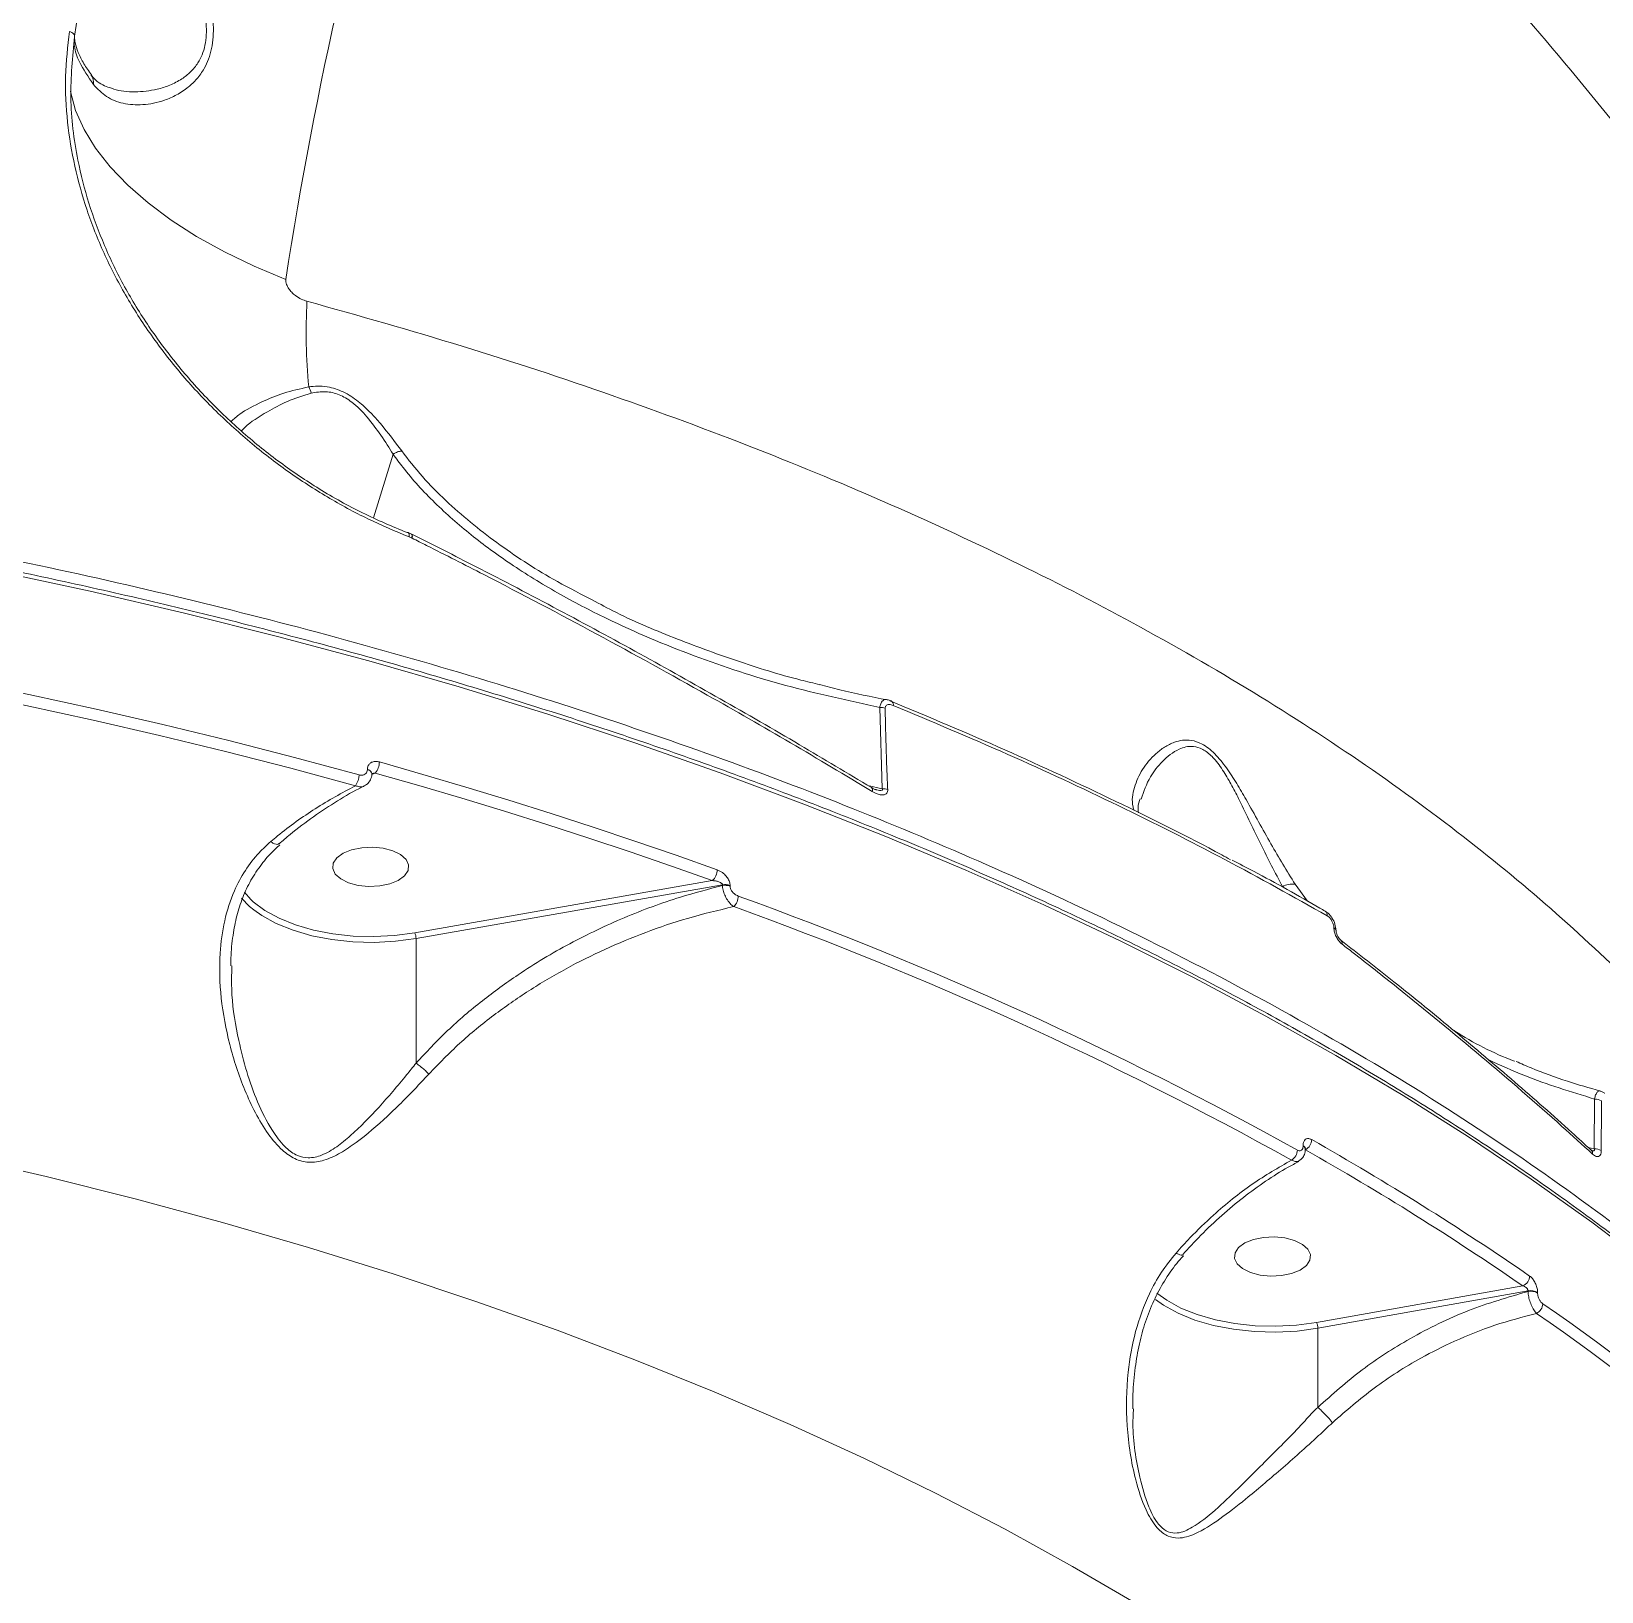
# Model space of a CAD drawing. Header units: millimetres. Extents: x -6104 to 7803, y -6013 to 4803.
# Drawn here: x 633.4 to 818.7, y 1447.8 to 1631.9 of the extents above; entities that cross this region are included whole.
import ezdxf

# ---------------------------------------------------------------- set-up
doc = ezdxf.new("R2010")
doc.units = ezdxf.units.MM
doc.layers.add('DIKOM_ОБЪЕКТ', color=7, linetype='Continuous')

msp = doc.modelspace()

# ---------------------------------------------------------------- linework, layer by layer
at = {"layer": 'DIKOM_ОБЪЕКТ', "color": 7, "linetype": 'Continuous', "lineweight": 15}
for p, q in [((638.854, 1633.853), (638.473, 1631.348)), ((638.462, 1631.302), (638.473, 1631.348)), ((640.407, 1626.79), (640.43, 1626.758)), ((673.734, 1574.523), (676.058, 1582.029)), ((677.951, 1572.268), (678.26, 1572.129)), ((678.26, 1572.129), (678.301, 1572.107)), ((733.498, 1552.134), (733.792, 1542.529)), ((673.025, 1544.814), (673.025, 1544.786)), ((673.543, 1544.211), (673.962, 1544.395)), ((673.549, 1544.361), (673.549, 1544.333)), ((733.792, 1542.529), (732.067, 1542.929)), ((713.731, 1531.697), (678.61, 1525.537)), ((678.772, 1524.864), (714.926, 1531.206)), ((714.926, 1531.206), (714.926, 1531.117)), ((715.826, 1531.051), (715.826, 1531.139)), ((783.985, 1529.258), (782.496, 1531.27)), ((659.268, 1529.486), (658.523, 1530.323)), ((678.772, 1510.155), (678.772, 1524.864)), ((657.021, 1521.249), (657.018, 1521.654)), ((817.835, 1505.923), (817.803, 1500.044)), ((783.448, 1500.42), (783.448, 1500.373)), ((783.71, 1500.073), (783.71, 1500.025)), ((817.803, 1500.044), (817.078, 1500.212)), ((809.379, 1483.874), (785.027, 1479.546)), ((785.189, 1478.874), (809.991, 1483.282)), ((809.991, 1483.282), (809.991, 1483.214)), ((811.121, 1483.033), (811.121, 1483.101)), ((785.189, 1469.541), (785.189, 1478.874))]:
    msp.add_line(p, q, dxfattribs=at)
at = {"layer": 'DIKOM_ОБЪЕКТ', "color": 7, "linetype": 'Continuous', "lineweight": 15, "flags": 128}
for points in [[(638.473, 1631.348), (638.476, 1631.384), (638.462, 1631.469), (638.42, 1631.555), (638.351, 1631.638), (638.258, 1631.718), (638.143, 1631.792), (638.009, 1631.857), (637.86, 1631.912)], [(663.41, 1602.651), (659.675, 1604.209), (656.156, 1605.903), (652.88, 1607.72), (649.872, 1609.645), (647.155, 1611.664), (644.752, 1613.76), (642.68, 1615.918), (640.955, 1618.12), (639.592, 1620.349), (638.601, 1622.589), (637.989, 1624.822), (637.981, 1624.861)], [(677.706, 1572.765), (677.771, 1572.778), (677.827, 1572.769)], [(677.827, 1572.769), (677.829, 1572.768), (677.877, 1572.735), (677.916, 1572.679), (677.943, 1572.603), (677.958, 1572.507), (677.961, 1572.395), (677.951, 1572.268)], [(678.235, 1572.584), (678.239, 1572.581), (678.277, 1572.54), (678.298, 1572.471), (678.302, 1572.378), (678.289, 1572.262), (678.26, 1572.129)], [(678.266, 1572.568), (678.271, 1572.565), (678.309, 1572.521), (678.332, 1572.451), (678.338, 1572.357), (678.328, 1572.241), (678.301, 1572.107)], [(629.081, 1568.257), (640.335, 1565.846), (651.449, 1563.267), (662.412, 1560.524), (673.217, 1557.618), (683.853, 1554.552), (694.312, 1551.328), (704.585, 1547.949), (714.663, 1544.418), (724.538, 1540.738), (734.202, 1536.912), (743.646, 1532.943), (752.862, 1528.835), (761.843, 1524.59), (770.581, 1520.213), (779.069, 1515.708), (787.299, 1511.077), (795.265, 1506.325), (802.96, 1501.457), (810.377, 1496.475), (817.511, 1491.385), (824.355, 1486.19)], [(672.052, 1544.175), (664.414, 1546.235), (656.695, 1548.214), (648.898, 1550.111), (641.028, 1551.925), (633.087, 1553.655), (625.079, 1555.301), (617.006, 1556.862), (608.874, 1558.337)], [(608.575, 1557.031), (616.69, 1555.559), (624.744, 1554.001), (632.735, 1552.359), (640.658, 1550.632), (648.511, 1548.822), (656.29, 1546.93), (663.992, 1544.955), (671.614, 1542.9)], [(714.304, 1532.976), (709.476, 1534.691), (704.601, 1536.372), (699.682, 1538.017), (694.718, 1539.627), (689.711, 1541.201), (684.662, 1542.738), (679.572, 1544.24), (674.441, 1545.704)], [(673.962, 1544.395), (679.081, 1542.934), (684.159, 1541.436), (689.196, 1539.902), (694.191, 1538.332), (699.143, 1536.726), (704.051, 1535.085), (708.914, 1533.408), (713.731, 1531.697)], [(671.169, 1535.339), (670.162, 1534.931), (669.419, 1534.394), (669.001, 1533.77), (668.94, 1533.111), (669.242, 1532.47), (669.882, 1531.899), (670.809, 1531.444), (671.947, 1531.141), (673.205, 1531.017), (674.48, 1531.079), (675.669, 1531.324), (676.676, 1531.732), (677.419, 1532.27), (677.838, 1532.893), (677.899, 1533.552), (677.597, 1534.193), (676.956, 1534.764), (676.029, 1535.219), (674.891, 1535.522), (673.633, 1535.647), (672.358, 1535.584), (671.169, 1535.339)], [(658.192, 1529.63), (659.13, 1528.654), (659.618, 1528.246)], [(678.61, 1525.537), (676.241, 1525.22), (673.807, 1525.093), (671.364, 1525.159), (668.969, 1525.416), (666.678, 1525.858), (664.545, 1526.475), (662.619, 1527.252), (660.945, 1528.171), (659.564, 1529.211), (659.268, 1529.486)], [(659.618, 1528.246), (660.555, 1527.581), (662.28, 1526.634), (664.267, 1525.832), (666.467, 1525.196), (668.83, 1524.74), (671.3, 1524.475), (673.819, 1524.407), (676.33, 1524.538), (678.772, 1524.864)], [(624.511, 1499.231), (635.141, 1496.774), (645.62, 1494.151), (655.939, 1491.364), (666.089, 1488.417), (676.059, 1485.311), (685.84, 1482.051), (695.425, 1478.638), (704.802, 1475.077), (713.964, 1471.369), (722.903, 1467.52), (731.609, 1463.532), (740.075, 1459.409), (748.293, 1455.155), (756.255, 1450.774), (763.955, 1446.269)], [(777.587, 1489.348), (776.58, 1488.941), (775.837, 1488.403), (775.418, 1487.78), (775.357, 1487.121), (775.659, 1486.48), (776.3, 1485.908), (777.227, 1485.453), (778.365, 1485.151), (779.623, 1485.026), (780.898, 1485.089), (782.087, 1485.334), (783.094, 1485.742), (783.837, 1486.279), (784.256, 1486.903), (784.317, 1487.562), (784.015, 1488.203), (783.374, 1488.774), (782.447, 1489.229), (781.309, 1489.531), (780.051, 1489.656), (778.776, 1489.594), (777.587, 1489.348)], [(785.027, 1479.546), (782.659, 1479.23), (780.225, 1479.103), (777.782, 1479.169), (775.387, 1479.426), (773.096, 1479.868), (770.962, 1480.484), (769.036, 1481.261), (767.363, 1482.181), (766.205, 1483.027)], [(766.036, 1482.255), (766.973, 1481.591), (768.698, 1480.643), (770.684, 1479.842), (772.885, 1479.206), (775.247, 1478.75), (777.717, 1478.485), (780.237, 1478.417), (782.747, 1478.548), (785.189, 1478.874)]]:
    msp.add_lwpolyline(points, dxfattribs=at)
at = {"layer": 'DIKOM_ОБЪЕКТ', "color": 7, "linetype": 'Continuous', "lineweight": 15}
for centre, radius, start, end in [((1117.635, 1533.234), 459.499, 154.27763, 171.31104), ((639.101, 1625.844), 1.613, 352.85213, 34.54361), ((736.134, 1596.415), 70.327, 177.01496, 185.26282), ((663.681, 1588.588), 2.786, 13.08718, 29.6043), ((734.555, 1552.45), 0.545, 350.76689, 57.16738), ((733.555, 1550.342), 1.793, 71.17018, 91.81663), ((672.44, 1545.693), 2.001, 319.53501, 0.30707), ((669.968, 1544.179), 2.084, 322.1554, 359.91291), ((672.972, 1544.225), 0.591, 12.64328, 84.93143), ((672.97, 1544.191), 0.597, 13.9111, 84.70861), ((732.196, 1542.366), 0.436, 340.07161, 45.11551), ((733.892, 1540.763), 1.769, 72.30336, 93.23033), ((712.579, 1532.982), 1.726, 311.88744, 359.81059), ((715.246, 1529.426), 1.809, 71.30585, 100.18304), ((715.246, 1529.336), 1.81, 71.31772, 100.17117), ((782.147, 1529.087), 2.211, 80.91875, 120.86939), ((715.039, 1529.897), 1.753, 313.90991, 359.38643), ((562.253, 1102.257), 454.689, 60.98868, 70.13052), ((562.056, 1101.958), 453.685, 60.9886, 70.13045), ((785.717, 1527.622), 0.583, 352.80348, 55.83396), ((677.364, 1524.881), 1.408, 359.34534, 27.776), ((786.966, 1525.776), 0.371, 10.60979, 72.65432), ((787.581, 1524.311), 0.487, 345.77049, 47.92583), ((817.886, 1504.383), 1.542, 59.3609, 91.88751), ((783.048, 1501.173), 1.413, 298.39976, 358.38017), ((615.328, 1202.235), 343.432, 55.43296, 60.49638), ((781.333, 1499.939), 1.437, 301.61747, 358.18458), ((783.287, 1500.027), 0.424, 5.41747, 67.7439), ((783.285, 1499.978), 0.427, 6.35827, 67.62317), ((614.974, 1201.718), 342.645, 55.43316, 60.49613), ((817.096, 1499.517), 0.523, 350.22107, 47.18608), ((817.879, 1498.524), 1.522, 60.00064, 92.87311), ((808.856, 1485.093), 1.326, 293.23658, 357.68468), ((810.318, 1481.703), 1.613, 60.13603, 101.7084), ((810.318, 1481.634), 1.613, 60.13603, 101.7084), ((810.402, 1481.825), 1.33, 295.9628, 357.49792), ((672.524, 1278.83), 244.733, 40.98458, 55.54488), ((672.969, 1279.527), 245.267, 40.98438, 55.54514), ((783.781, 1478.89), 1.408, 359.34917, 27.76985)]:
    msp.add_arc(centre, radius, start, end, dxfattribs=at)
for points, knots in [([(698.966, 1833.586), (702.695, 1830.964), (712.743, 1823.9), (728.799, 1812.133), (746.97, 1798.262), (764.807, 1784.028), (782.24, 1769.474), (799.196, 1754.642), (815.302, 1739.858), (830.521, 1725.172), (844.84, 1710.631), (858.492, 1695.997), (871.398, 1681.319), (883.495, 1666.647), (894.517, 1652.305), (904.451, 1638.333), (913.308, 1624.765), (921.234, 1611.38), (928.158, 1598.232), (934.033, 1585.375), (938.727, 1573.092), (942.257, 1561.409), (944.648, 1550.348), (945.978, 1539.705), (946.046, 1529.625), (945.584, 1522.738), (944.759, 1519.453), (944.679, 1519.132)], [0, 0, 0, 0, 0.0245685, 0.0661874, 0.1078383, 0.1494572, 0.1922848, 0.2351476, 0.2779753, 0.3195941, 0.361245, 0.4028639, 0.4456917, 0.4885542, 0.531382, 0.5730004, 0.6146507, 0.6562691, 0.6990963, 0.7419584, 0.7847856, 0.8264043, 0.868055, 0.9096737, 0.9525012, 0.9953636, 1, 1, 1, 1]), ([(715.514, 1822.583), (717.654, 1821.034), (722.891, 1817.24), (731.096, 1811.134), (740.124, 1804.289), (748.999, 1797.406), (757.731, 1790.488), (766.322, 1783.529), (774.774, 1776.529), (783.09, 1769.485), (791.272, 1762.396), (799.322, 1755.26), (807.243, 1748.073), (815.028, 1740.843), (822.65, 1733.593), (830.079, 1726.352), (837.292, 1719.14), (844.288, 1711.962), (851.069, 1704.813), (857.639, 1697.692), (864, 1690.596), (870.154, 1683.523), (876.103, 1676.471), (881.848, 1669.438), (887.39, 1662.421), (892.728, 1655.423), (897.849, 1648.461), (902.73, 1641.563), (907.354, 1634.753), (911.715, 1628.041), (915.816, 1621.423), (919.66, 1614.895), (923.248, 1608.455), (926.581, 1602.101), (929.661, 1595.832), (932.487, 1589.645), (935.061, 1583.54), (937.381, 1577.515), (939.443, 1571.581), (941.24, 1565.76), (942.761, 1560.077), (944.005, 1554.54), (944.972, 1549.15), (945.662, 1543.905), (946.079, 1538.801), (946.218, 1533.84), (946.09, 1529.014), (945.659, 1524.344), (945.24, 1521.143), (944.888, 1519.544), (944.857, 1519.405)], [0, 0, 0, 0, 0.0148392, 0.0363253, 0.0577125, 0.0790247, 0.1002866, 0.1215226, 0.1427569, 0.1640091, 0.1852998, 0.2066537, 0.2280948, 0.2496473, 0.2712481, 0.2927746, 0.3141948, 0.3355335, 0.356815, 0.3780635, 0.3993037, 0.4205573, 0.4418427, 0.4631845, 0.4846068, 0.5061338, 0.5277482, 0.5493324, 0.5707974, 0.5921743, 0.6134878, 0.6347618, 0.6560208, 0.6772885, 0.6985816, 0.719924, 0.7413394, 0.7628517, 0.7844715, 0.806088, 0.8276029, 0.8490185, 0.8703574, 0.8916418, 0.9128937, 0.9341344, 0.9553849, 0.9766596, 0.9979801, 1, 1, 1, 1]), ([(706.899, 1732.47), (711.711, 1728.513), (721.334, 1720.598), (735.299, 1708.514), (748.881, 1696.3), (762.472, 1683.54), (775.936, 1670.299), (789.158, 1656.622), (801.779, 1642.852), (813.726, 1629.038), (824.939, 1615.233), (835.059, 1601.888), (844.104, 1589.039), (852.117, 1576.709), (859.326, 1564.558), (865.669, 1552.642), (871.101, 1541.009), (875.598, 1529.678), (879.093, 1518.712), (881.551, 1508.112), (882.896, 1498.06), (883.122, 1488.775), (882.244, 1480.325), (880.709, 1473.382), (879.034, 1469.477), (878.354, 1467.89)], [0, 0, 0, 0, 0.0400046, 0.0800095, 0.1204123, 0.1608152, 0.2054795, 0.2501784, 0.2948426, 0.3408231, 0.3868418, 0.4328217, 0.4760809, 0.5193728, 0.5626316, 0.6071387, 0.6516822, 0.6961891, 0.7423061, 0.7884231, 0.8352025, 0.8819819, 0.925918, 0.9698885, 1, 1, 1, 1]), ([(640.702, 1625.643), (641.191, 1625.129), (642.182, 1624.085), (644.191, 1623.335), (646.516, 1623.156), (648.697, 1623.587), (650.525, 1624.378), (651.818, 1625.22), (652.927, 1626.275), (653.949, 1627.691), (654.759, 1629.809), (654.92, 1632.371), (654.67, 1634.713), (654.172, 1637.211), (653.32, 1640.174), (651.997, 1643.996), (650.392, 1648.185), (648.911, 1651.925), (647.753, 1654.841), (647.2, 1656.219), (646.922, 1656.912)], [0, 0, 0, 0, 0.07178868, 0.14562938, 0.22117008, 0.29851777, 0.34063669, 0.38329313, 0.41610134, 0.44961253, 0.49864512, 0.54779191, 0.58045178, 0.61397113, 0.67043727, 0.72831822, 0.81195443, 0.89807378, 0.94868665, 1, 1, 1, 1]), ([(644.818, 1655.411), (645.14, 1654.759), (645.787, 1653.445), (647.108, 1650.727), (648.804, 1647.211), (650.618, 1643.33), (652.148, 1639.733), (653.132, 1637.012), (653.745, 1634.677), (654.085, 1632.543), (653.997, 1630.185), (653.205, 1628.31), (652.181, 1627.093), (651.053, 1626.208), (649.718, 1625.525), (647.834, 1624.926), (645.567, 1624.717), (643.66, 1624.85), (642.768, 1625.241), (642.608, 1625.311)], [0, 0, 0, 0, 0.0593415, 0.119453, 0.217633, 0.3183844, 0.3835452, 0.4499731, 0.4863802, 0.5236836, 0.5769865, 0.6302097, 0.6666618, 0.7041753, 0.7524742, 0.8014806, 0.8899041, 0.9802647, 1, 1, 1, 1]), ([(637.86, 1631.912), (637.666, 1630.153), (637.279, 1626.636), (637.548, 1621.285), (638.411, 1615.996), (639.855, 1610.823), (641.858, 1605.727), (644.415, 1600.774), (647.464, 1596.012), (650.961, 1591.496), (654.868, 1587.283), (659.112, 1583.411), (663.605, 1579.936), (668.284, 1576.912), (673.072, 1574.3), (676.327, 1572.945), (677.951, 1572.268)], [0, 0, 0, 0, 0.0751079, 0.1502151, 0.2212824, 0.2925778, 0.3636453, 0.4347703, 0.5061235, 0.5772487, 0.6483402, 0.7196583, 0.7907514, 0.8604288, 0.9303187, 1, 1, 1, 1]), ([(677.706, 1572.765), (675.955, 1573.499), (672.452, 1574.968), (667.437, 1577.787), (662.715, 1580.97), (658.34, 1584.48), (654.25, 1588.349), (650.518, 1592.552), (647.186, 1597.029), (644.3, 1601.735), (641.924, 1606.623), (640.071, 1611.634), (638.588, 1617.48), (637.779, 1624.138), (638.234, 1628.914), (638.462, 1631.302)], [0, 0, 0, 0, 0.0766093, 0.1532169, 0.2242325, 0.2954744, 0.3664893, 0.4374867, 0.5087115, 0.5797097, 0.6506977, 0.7219121, 0.7929006, 0.8964496, 1, 1, 1, 1]), ([(638.425, 1630.664), (638.431, 1630.501), (638.459, 1629.76), (639.052, 1628.102), (640.095, 1626.548), (640.702, 1625.643)], [0, 0, 0, 0, 0.1051273, 0.4785372, 1, 1, 1, 1]), ([(638.459, 1631.259), (638.479, 1631.031), (638.528, 1630.471), (638.886, 1629.413), (639.492, 1628.154), (640.149, 1627.231), (640.463, 1626.791)], [0, 0, 0, 0, 0.184148, 0.4536026, 0.739227, 1, 1, 1, 1]), ([(640.418, 1626.803), (640.596, 1626.587), (641.011, 1626.082), (641.712, 1625.584), (642.335, 1625.372), (642.615, 1625.277)], [0, 0, 0, 0, 0.2912722, 0.68059, 1, 1, 1, 1]), ([(665.902, 1600.077), (665.677, 1600.15), (665.209, 1600.303), (664.596, 1600.674), (664.102, 1601.103), (663.735, 1601.548), (663.504, 1601.979), (663.394, 1602.363), (663.405, 1602.558), (663.41, 1602.651)], [0, 0, 0, 0, 0.1944047, 0.4037033, 0.5539003, 0.6910132, 0.8350589, 0.921907, 1, 1, 1, 1]), ([(853.024, 1476.34), (851.507, 1479.53), (848.215, 1486.456), (841.581, 1496.843), (833.635, 1507.293), (824.664, 1517.239), (814.834, 1526.68), (803.875, 1535.888), (791.784, 1544.826), (778.579, 1553.459), (764.637, 1561.555), (750.048, 1569.11), (734.909, 1576.133), (718.894, 1582.787), (702.01, 1589.028), (684.343, 1594.874), (672.047, 1598.343), (665.902, 1600.077)], [0, 0, 0, 0, 0.0602331, 0.1307415, 0.20125, 0.267473, 0.333748, 0.3999716, 0.4681248, 0.5363335, 0.6044877, 0.669513, 0.7345855, 0.7996114, 0.8663909, 0.9332205, 1, 1, 1, 1]), ([(666.103, 1589.964), (665.091, 1589.735), (663.04, 1589.27), (660.312, 1588.096), (658.113, 1586.965), (657.28, 1586.173), (656.973, 1585.881)], [0, 0, 0, 0, 0.2352824, 0.4766807, 0.8070741, 1, 1, 1, 1]), ([(677.076, 1582.406), (676.272, 1583.487), (675.15, 1584.997), (673.442, 1586.903), (672.09, 1588.186), (670.429, 1589.348), (668.374, 1590.071), (666.953, 1590.079), (666.193, 1589.976), (666.103, 1589.964)], [0, 0, 0, 0, 0.2865143, 0.4002733, 0.5163002, 0.6574635, 0.7993895, 0.9763478, 1, 1, 1, 1]), ([(658.157, 1584.758), (658.297, 1584.912), (658.996, 1585.682), (660.894, 1586.844), (663.476, 1588.311), (665.422, 1588.916), (666.394, 1589.219)], [0, 0, 0, 0, 0.0948583, 0.4734821, 0.7371242, 1, 1, 1, 1]), ([(666.394, 1589.219), (666.959, 1589.32), (667.977, 1589.504), (669.696, 1589.135), (671.434, 1588.095), (673.103, 1586.363), (674.662, 1584.241), (675.619, 1582.775), (676.062, 1582.037), (676.063, 1582.036)], [0, 0, 0, 0, 0.1595589, 0.2875381, 0.4150446, 0.5934657, 0.7962065, 0.9997256, 1, 1, 1, 1]), ([(474.42, 1584.146), (476.441, 1584.139), (482.3, 1584.119), (491.995, 1583.961), (503.494, 1583.619), (514.97, 1583.112), (526.415, 1582.443), (537.82, 1581.613), (549.177, 1580.622), (560.477, 1579.471), (571.712, 1578.161), (582.872, 1576.692), (593.951, 1575.066), (604.939, 1573.283), (615.828, 1571.346), (626.61, 1569.256), (637.277, 1567.014), (647.821, 1564.622), (658.235, 1562.081), (668.509, 1559.395), (678.637, 1556.564), (688.61, 1553.59), (698.422, 1550.476), (708.065, 1547.225), (717.532, 1543.838), (726.816, 1540.318), (735.909, 1536.669), (744.805, 1532.891), (753.497, 1528.989), (761.979, 1524.965), (770.244, 1520.822), (778.286, 1516.563), (786.099, 1512.192), (793.677, 1507.711), (801.015, 1503.124), (808.106, 1498.434), (814.945, 1493.645), (821.528, 1488.761), (827.849, 1483.784), (833.903, 1478.719), (839.686, 1473.57), (845.194, 1468.34), (850.421, 1463.033), (855.364, 1457.653), (860.02, 1452.205), (864.384, 1446.692), (868.454, 1441.119), (872.225, 1435.49), (875.7, 1429.81), (878.852, 1424.081), (881.19, 1419.462), (882.367, 1416.741), (882.706, 1415.959)], [0, 0, 0, 0, 0.010755, 0.0311879, 0.0516214, 0.0720549, 0.0924885, 0.1129222, 0.133356, 0.15379, 0.1742241, 0.1946585, 0.2150931, 0.235528, 0.2559631, 0.2763985, 0.2968343, 0.3172704, 0.3377069, 0.3581439, 0.3785812, 0.3990192, 0.4194575, 0.4398964, 0.4603359, 0.4807759, 0.5012165, 0.5216577, 0.5420994, 0.5625418, 0.5829849, 0.6034283, 0.6238724, 0.6443169, 0.664762, 0.6852075, 0.7056531, 0.7260988, 0.7465444, 0.7669897, 0.7874344, 0.8078782, 0.8283207, 0.8487616, 0.8692003, 0.8896364, 0.9100693, 0.9304984, 0.9509233, 0.9713434, 0.9917579, 1, 1, 1, 1]), ([(677.076, 1582.406), (677.051, 1582.402), (676.904, 1582.38), (676.574, 1582.291), (676.244, 1582.126), (676.063, 1582.036)], [0, 0, 0, 0, 0.0844013, 0.4973215, 1, 1, 1, 1]), ([(699.227, 1565.004), (697.783, 1565.745), (693.968, 1567.701), (688.215, 1571.495), (683.128, 1575.624), (679.461, 1579.331), (677.871, 1581.381), (677.076, 1582.406)], [0, 0, 0, 0, 0.1673455, 0.4418201, 0.7176942, 0.8588795, 1, 1, 1, 1]), ([(676.063, 1582.036), (676.062, 1582.035), (676.06, 1582.034), (676.059, 1582.032), (676.058, 1582.03), (676.058, 1582.029)], [0, 0, 0, 0, 0.343315, 0.814141, 1, 1, 1, 1]), ([(676.058, 1582.029), (676.441, 1581.507), (677.918, 1579.49), (680.912, 1576.224), (685.209, 1572.443), (690.069, 1568.904), (695.419, 1565.608), (702.582, 1561.866), (711.529, 1558.088), (722.323, 1554.561), (729.775, 1552.943), (733.498, 1552.134)], [0, 0, 0, 0, 0.0310725, 0.1198394, 0.2089542, 0.2979298, 0.3968247, 0.4957436, 0.6636317, 0.8319717, 1, 1, 1, 1]), ([(882.782, 1417.311), (882.644, 1417.661), (880.962, 1421.929), (876.555, 1429.977), (869.423, 1441.51), (860.821, 1452.908), (850.918, 1464.146), (839.887, 1474.972), (827.803, 1485.36), (814.751, 1495.292), (800.516, 1504.93), (785.099, 1514.227), (768.526, 1523.142), (751.896, 1531.124), (735.417, 1538.235), (719.266, 1544.547), (702.484, 1550.473), (685.108, 1555.988), (667.328, 1561.037), (649.232, 1565.596), (632.813, 1569.273), (622.294, 1571.32), (618.01, 1572.153)], [0, 0, 0, 0, 0.00498233, 0.06074718, 0.11646919, 0.17380977, 0.23119714, 0.28853766, 0.34425961, 0.40002442, 0.45574659, 0.51308714, 0.57047437, 0.62781487, 0.67631067, 0.72486327, 0.77341565, 0.82242837, 0.87144075, 0.91921932, 0.967106, 1, 1, 1, 1]), ([(677.827, 1572.768), (677.85, 1572.759), (677.988, 1572.707), (678.122, 1572.638), (678.233, 1572.581)], [0, 0, 0, 0, 0.168323, 1, 1, 1, 1]), ([(678.223, 1572.59), (678.234, 1572.584), (678.247, 1572.578), (678.26, 1572.571), (678.262, 1572.57)], [0, 0, 0, 0, 0.786577, 1, 1, 1, 1]), ([(678.271, 1572.575), (680.786, 1571.312), (686.614, 1568.383), (695.588, 1563.674), (705.223, 1558.468), (714.712, 1553.154), (723.828, 1547.893), (729.689, 1544.363), (732.501, 1542.67)], [0, 0, 0, 0, 0.1330769, 0.3084085, 0.4840325, 0.6601383, 0.8369189, 1, 1, 1, 1]), ([(678.301, 1572.107), (678.869, 1571.823), (681.707, 1570.4), (689.04, 1566.666), (700.154, 1560.813), (712.192, 1554.171), (723.013, 1547.969), (729.408, 1544.134), (732.606, 1542.217)], [0, 0, 0, 0, 0.0299895, 0.1499485, 0.3900564, 0.6301651, 0.8150821, 1, 1, 1, 1]), ([(726.431, 1554.821), (725.678, 1555), (722.337, 1555.792), (716.547, 1557.607), (709.134, 1560.322), (703.331, 1562.778), (700.14, 1564.509), (699.227, 1565.004)], [0, 0, 0, 0, 0.078969, 0.3500844, 0.6208579, 0.8915926, 1, 1, 1, 1]), ([(726.39, 1554.836), (727.181, 1554.625), (729.803, 1553.927), (732.48, 1553.399), (734.35, 1553.031)], [0, 0, 0, 0, 0.301298, 1, 1, 1, 1]), ([(734.351, 1553.035), (734.315, 1553.049), (734.131, 1553.119), (733.849, 1552.979), (733.589, 1552.628), (733.525, 1552.284), (733.498, 1552.134)], [0, 0, 0, 0, 0.0884009, 0.4501728, 0.7599983, 1, 1, 1, 1]), ([(734.364, 1553.04), (734.441, 1553.03), (734.609, 1553.009), (734.763, 1552.937), (734.846, 1552.898)], [0, 0, 0, 0, 0.4571136, 1, 1, 1, 1]), ([(774.872, 1534.169), (774.529, 1534.358), (770.201, 1536.743), (761.358, 1541.09), (748.365, 1547.198), (739.242, 1551.017), (734.68, 1552.926)], [0, 0, 0, 0, 0.0277832, 0.3503378, 0.6751689, 1, 1, 1, 1]), ([(734.133, 1552.039), (734.137, 1552.095), (734.145, 1552.212), (734.229, 1552.356), (734.379, 1552.454), (734.669, 1552.501), (734.921, 1552.419), (735.093, 1552.363)], [0, 0, 0, 0, 0.1212021, 0.2523142, 0.4116016, 0.5993883, 1, 1, 1, 1]), ([(734.429, 1542.448), (734.403, 1543.033), (734.274, 1545.96), (734.181, 1549.157), (734.138, 1551.77), (734.133, 1552.039)], [0, 0, 0, 0, 0.1831703, 0.9158755, 1, 1, 1, 1]), ([(735.093, 1552.363), (739.626, 1550.462), (748.694, 1546.661), (761.716, 1540.577), (774.334, 1534.241), (782.308, 1529.779), (786.296, 1527.549)], [0, 0, 0, 0, 0.2491219, 0.4982435, 0.749122, 1, 1, 1, 1]), ([(782.496, 1531.27), (781.544, 1532.832), (780.101, 1535.2), (778.208, 1538.617), (776.874, 1541.01), (775.62, 1543.162), (774.412, 1545.036), (773.038, 1546.757), (771.573, 1547.897), (770.281, 1548.302), (769.205, 1548.295), (768.131, 1548.017), (767.07, 1547.477), (765.72, 1546.426), (764.377, 1544.829), (763.456, 1542.686), (763.172, 1541.033), (763.457, 1540.109), (763.502, 1539.96)], [0, 0, 0, 0, 0.116659, 0.1768194, 0.2369347, 0.2801631, 0.3241684, 0.3692735, 0.4147977, 0.4544826, 0.491231, 0.5288864, 0.5825002, 0.6361706, 0.7462216, 0.8608016, 0.9774935, 1, 1, 1, 1]), ([(764.33, 1541.32), (764.64, 1542.212), (765.186, 1543.788), (766.806, 1545.829), (768.272, 1547.039), (769.597, 1547.508), (770.516, 1547.586), (771.586, 1547.288), (772.426, 1546.637), (773.272, 1545.741), (774.094, 1544.597), (775.071, 1542.889), (776.103, 1540.872), (777.223, 1538.553), (778.877, 1535.071), (780.153, 1532.629), (781.013, 1530.985)], [0, 0, 0, 0, 0.1519018, 0.2684776, 0.3869882, 0.425887, 0.4655485, 0.5086273, 0.5509172, 0.5589805, 0.6094103, 0.6565849, 0.704782, 0.7774475, 0.850175, 1, 1, 1, 1]), ([(674.441, 1545.704), (674.306, 1545.732), (674.017, 1545.791), (673.615, 1545.72), (673.287, 1545.521), (673.067, 1545.214), (673.039, 1544.948), (673.025, 1544.814)], [0, 0, 0, 0, 0.1890368, 0.4045052, 0.6068472, 0.8033737, 1, 1, 1, 1]), ([(673.025, 1544.786), (673.015, 1544.696), (672.995, 1544.515), (672.845, 1544.305), (672.621, 1544.168), (672.344, 1544.117), (672.145, 1544.157), (672.052, 1544.175)], [0, 0, 0, 0, 0.1951562, 0.3901066, 0.5932673, 0.8111213, 1, 1, 1, 1]), ([(673.535, 1544.334), (673.539, 1544.289), (673.563, 1544.036), (673.405, 1543.576), (673.082, 1543.104), (672.768, 1542.949), (672.652, 1542.892)], [0, 0, 0, 0, 0.0749532, 0.417225, 0.7841894, 1, 1, 1, 1]), ([(673.552, 1544.326), (673.616, 1544.346), (673.748, 1544.388), (673.89, 1544.393), (673.962, 1544.395)], [0, 0, 0, 0, 0.48492597, 1, 1, 1, 1]), ([(671.614, 1542.9), (670.027, 1542.04), (666.916, 1540.353), (663.606, 1537.936), (661.891, 1536.526), (661.617, 1536.302)], [0, 0, 0, 0, 0.4665328, 0.915013, 1, 1, 1, 1]), ([(672.663, 1542.858), (672.564, 1542.811), (671.511, 1542.318), (669.506, 1541.132), (666.679, 1539.281), (664.364, 1537.563), (663.027, 1536.397), (662.59, 1536.015)], [0, 0, 0, 0, 0.0291567, 0.307436, 0.5861174, 0.8646512, 1, 1, 1, 1]), ([(671.614, 1542.9), (671.767, 1542.85), (672.099, 1542.742), (672.464, 1542.753), (672.618, 1542.863), (672.649, 1542.885)], [0, 0, 0, 0, 0.40722838, 0.87890532, 1, 1, 1, 1]), ([(732.508, 1542.679), (732.557, 1542.648), (732.724, 1542.541), (732.934, 1542.453), (733.041, 1542.43), (733.067, 1542.424)], [0, 0, 0, 0, 0.2412888, 0.8153924, 1, 1, 1, 1]), ([(732.606, 1542.217), (732.92, 1542.054), (733.366, 1541.822), (733.922, 1541.784), (734.218, 1541.882), (734.385, 1542.094), (734.432, 1542.29), (734.43, 1542.415), (734.429, 1542.448)], [0, 0, 0, 0, 0.4029739, 0.5733109, 0.7451241, 0.8533459, 0.9617421, 1, 1, 1, 1]), ([(733.792, 1542.529), (733.799, 1542.516), (733.813, 1542.492), (733.823, 1542.453), (733.819, 1542.423), (733.805, 1542.398), (733.778, 1542.373), (733.67, 1542.335), (733.446, 1542.347), (733.227, 1542.38), (733.096, 1542.415), (733.075, 1542.421)], [0, 0, 0, 0, 0.0482275, 0.0980348, 0.148304, 0.1638691, 0.2179776, 0.2898126, 0.5742505, 0.9300838, 1, 1, 1, 1]), ([(764.227, 1541.368), (764.198, 1541.299), (764.008, 1540.843), (763.937, 1540.3), (764.002, 1539.81), (764.016, 1539.7)], [0, 0, 0, 0, 0.1203071, 0.8020163, 1, 1, 1, 1]), ([(661.617, 1536.302), (661.151, 1535.877), (660.023, 1534.849), (658.554, 1532.913), (657.125, 1530.242), (656.08, 1526.958), (655.502, 1522.696), (655.659, 1517.769), (656.668, 1512.32), (658.157, 1507.801), (659.767, 1504.284), (661.216, 1501.862), (662.781, 1499.975), (664.447, 1498.782), (666.184, 1498.338), (668.031, 1498.65), (669.877, 1499.528), (672.382, 1501.216), (675.429, 1503.865), (678.259, 1506.686), (679.864, 1508.426), (680.276, 1508.872)], [0, 0, 0, 0, 0.0311475, 0.0753847, 0.1207359, 0.1821162, 0.2453876, 0.3302604, 0.4176094, 0.5065782, 0.5523803, 0.5980992, 0.6383976, 0.667093, 0.6962048, 0.7286726, 0.7668125, 0.8059862, 0.8877652, 0.9712465, 1, 1, 1, 1]), ([(661.617, 1536.302), (661.637, 1536.288), (661.799, 1536.176), (662.094, 1536.018), (662.417, 1535.94), (662.526, 1536.024), (662.573, 1536.06)], [0, 0, 0, 0, 0.0464629, 0.3750709, 0.7287552, 1, 1, 1, 1]), ([(662.705, 1535.895), (662.525, 1535.747), (661.773, 1535.13), (660.658, 1533.83), (659.384, 1532.004), (658.375, 1529.984), (657.657, 1527.83), (657.179, 1525.459), (656.921, 1523.394), (656.924, 1522.069), (656.925, 1521.649)], [0, 0, 0, 0, 0.0438573, 0.183481, 0.3272568, 0.4727948, 0.6167027, 0.7591621, 0.9235373, 1, 1, 1, 1]), ([(715.826, 1531.139), (715.823, 1531.2), (715.812, 1531.412), (715.677, 1531.8), (715.364, 1532.264), (714.896, 1532.705), (714.514, 1532.88), (714.304, 1532.976)], [0, 0, 0, 0, 0.0796376, 0.2757136, 0.470776, 0.7105357, 1, 1, 1, 1]), ([(775.091, 1534.12), (775.928, 1533.682), (779.462, 1531.834), (783.107, 1529.822), (785.841, 1528.215), (786.042, 1528.098)], [0, 0, 0, 0, 0.2235022, 0.9431527, 1, 1, 1, 1]), ([(714.926, 1531.117), (713.268, 1530.685), (709.365, 1529.669), (703.31, 1527.42), (696.878, 1524.365), (691.287, 1521.014), (686.498, 1517.525), (682.422, 1514.064), (679.989, 1511.456), (678.773, 1510.153)], [0, 0, 0, 0, 0.1234119, 0.2903389, 0.4577875, 0.6246113, 0.7465471, 0.873294, 1, 1, 1, 1]), ([(713.731, 1531.697), (713.893, 1531.682), (714.179, 1531.656), (714.538, 1531.553), (714.759, 1531.444), (714.869, 1531.346), (714.918, 1531.275), (714.924, 1531.226), (714.926, 1531.206)], [0, 0, 0, 0, 0.3509637, 0.6182031, 0.8028874, 0.8793372, 0.9492085, 1, 1, 1, 1]), ([(714.926, 1531.117), (714.932, 1531.037), (714.951, 1530.771), (715.073, 1530.284), (715.338, 1529.677), (715.712, 1529.113), (716.042, 1528.784), (716.225, 1528.655), (716.255, 1528.634)], [0, 0, 0, 0, 0.0891858, 0.2936402, 0.4896168, 0.7163693, 0.9545681, 1, 1, 1, 1]), ([(716.792, 1529.878), (716.653, 1529.943), (716.407, 1530.057), (716.11, 1530.341), (715.918, 1530.631), (715.834, 1530.876), (715.828, 1531.01), (715.826, 1531.051)], [0, 0, 0, 0, 0.30256773, 0.53467218, 0.72545343, 0.91710375, 1, 1, 1, 1]), ([(680.276, 1508.872), (681.463, 1510.096), (683.854, 1512.561), (687.85, 1515.817), (692.061, 1518.758), (696.45, 1521.351), (701.069, 1523.66), (705.867, 1525.644), (710.951, 1527.372), (714.438, 1528.202), (716.255, 1528.634)], [0, 0, 0, 0, 0.12368284, 0.24889544, 0.36895391, 0.49074175, 0.61254715, 0.73805497, 0.86357198, 1, 1, 1, 1]), ([(786.044, 1528.091), (786.166, 1528.015), (786.482, 1527.819), (786.893, 1527.295), (787.244, 1526.592), (787.299, 1526.083), (787.324, 1525.846)], [0, 0, 0, 0, 0.1671782, 0.4316899, 0.7357261, 1, 1, 1, 1]), ([(786.296, 1527.549), (786.337, 1527.522), (786.474, 1527.435), (786.691, 1527.201), (786.897, 1526.855), (787.039, 1526.483), (787.064, 1526.248), (787.077, 1526.131)], [0, 0, 0, 0, 0.1043984, 0.3453883, 0.5759631, 0.7877702, 1, 1, 1, 1]), ([(787.077, 1526.131), (787.095, 1525.962), (787.13, 1525.625), (787.336, 1525.095), (787.64, 1524.574), (787.909, 1524.324), (788.053, 1524.191)], [0, 0, 0, 0, 0.232209, 0.4640231, 0.7140306, 1, 1, 1, 1]), ([(787.331, 1525.845), (787.334, 1525.8), (787.341, 1525.705), (787.388, 1525.5), (787.481, 1525.248), (787.629, 1524.982), (787.782, 1524.786), (787.89, 1524.684), (787.915, 1524.667), (787.916, 1524.667)], [0, 0, 0, 0, 0.117226, 0.2486286, 0.4269655, 0.6365006, 0.8359801, 0.9936341, 1, 1, 1, 1]), ([(787.899, 1524.662), (789.995, 1523.033), (794.603, 1519.452), (801.443, 1513.871), (808.437, 1507.941), (813.764, 1503.278), (816.677, 1500.585), (817.436, 1499.883)], [0, 0, 0, 0, 0.1999131, 0.4396277, 0.6783833, 0.9162269, 1, 1, 1, 1]), ([(788.053, 1524.191), (788.488, 1523.855), (790.663, 1522.172), (796.24, 1517.776), (804.547, 1510.96), (812.155, 1504.375), (816.408, 1500.518), (817.611, 1499.428)], [0, 0, 0, 0, 0.04137389, 0.20687096, 0.53814989, 0.86942865, 1, 1, 1, 1]), ([(678.772, 1510.155), (678.397, 1509.69), (676.955, 1507.897), (674.427, 1504.914), (671.678, 1502.126), (669.433, 1500.251), (667.789, 1499.28), (666.201, 1498.878), (665.129, 1499.098), (664.189, 1499.535), (663.055, 1500.429), (661.512, 1502.566), (659.998, 1505.552), (658.735, 1509.142), (657.697, 1513.374), (656.968, 1517.439), (657.007, 1520.242), (657.021, 1521.249)], [0, 0, 0, 0, 0.0410617, 0.1582891, 0.2754222, 0.3287884, 0.3818858, 0.4245558, 0.4558021, 0.4619683, 0.4993764, 0.5538739, 0.6383782, 0.7234473, 0.8083957, 0.9311825, 1, 1, 1, 1]), ([(808.41, 1510.385), (808.39, 1510.393), (805.898, 1511.335), (803.457, 1512.576), (801.232, 1514.015), (801.173, 1514.053)], [0, 0, 0, 0, 0.0079861, 0.9740919, 1, 1, 1, 1]), ([(678.773, 1510.153), (678.773, 1510.153), (678.772, 1510.153), (678.772, 1510.154), (678.772, 1510.155), (678.772, 1510.155)], [0, 0, 0, 0, 0.2856013, 0.6871395, 1, 1, 1, 1]), ([(678.773, 1510.153), (678.935, 1510.037), (679.259, 1509.806), (679.738, 1509.396), (680.073, 1509.08), (680.228, 1508.921), (680.276, 1508.872)], [0, 0, 0, 0, 0.3252952, 0.6505593, 0.8925663, 1, 1, 1, 1]), ([(805.289, 1510.576), (806.716, 1509.927), (810.753, 1508.092), (815.054, 1506.775), (817.835, 1505.923)], [0, 0, 0, 0, 0.353318, 1, 1, 1, 1]), ([(808.594, 1510.356), (809.178, 1510.097), (811.14, 1509.223), (814.446, 1508.038), (817.212, 1507.242), (818.506, 1506.869)], [0, 0, 0, 0, 0.1837372, 0.6178755, 1, 1, 1, 1]), ([(818.504, 1506.861), (818.498, 1506.865), (818.407, 1506.928), (818.228, 1506.833), (818.01, 1506.557), (817.889, 1506.198), (817.844, 1505.971), (817.835, 1505.923)], [0, 0, 0, 0, 0.02252451, 0.33782751, 0.63790222, 0.9248523, 1, 1, 1, 1]), ([(818.506, 1506.853), (818.586, 1506.833), (818.783, 1506.783), (818.939, 1506.663), (819.032, 1506.593)], [0, 0, 0, 0, 0.4110657, 1, 1, 1, 1]), ([(818.64, 1499.842), (818.638, 1500.428), (818.632, 1502.384), (818.655, 1504.339), (818.672, 1505.709)], [0, 0, 0, 0, 0.2996309, 1, 1, 1, 1]), ([(784.461, 1501.133), (784.347, 1501.183), (784.12, 1501.284), (783.816, 1501.234), (783.587, 1501.037), (783.465, 1500.744), (783.453, 1500.512), (783.448, 1500.42)], [0, 0, 0, 0, 0.21502897, 0.42998063, 0.64471698, 0.85922315, 1, 1, 1, 1]), ([(783.448, 1500.373), (783.444, 1500.311), (783.436, 1500.155), (783.354, 1499.959), (783.201, 1499.827), (782.998, 1499.793), (782.845, 1499.86), (782.769, 1499.893)], [0, 0, 0, 0, 0.1422813, 0.357098, 0.5715878, 0.7857022, 1, 1, 1, 1]), ([(783.71, 1500.026), (783.71, 1500.026), (783.71, 1499.8), (783.643, 1499.407), (783.362, 1498.901), (783.071, 1498.713), (782.935, 1498.625)], [0, 0, 0, 0, 0.000445, 0.3882985, 0.7151745, 1, 1, 1, 1]), ([(783.717, 1500.154), (783.715, 1500.151), (783.712, 1500.147), (783.712, 1500.09), (783.712, 1500.068)], [0, 0, 0, 0, 0.61693956, 1, 1, 1, 1]), ([(817.463, 1499.895), (817.476, 1499.881), (817.521, 1499.834), (817.56, 1499.817), (817.549, 1499.822), (817.547, 1499.822)], [0, 0, 0, 0, 0.2485408, 0.8651705, 1, 1, 1, 1]), ([(817.803, 1500.044), (817.817, 1500.011), (817.842, 1499.956), (817.837, 1499.89), (817.808, 1499.847), (817.753, 1499.82), (817.647, 1499.809), (817.553, 1499.829), (817.491, 1499.843)], [0, 0, 0, 0, 0.1805295, 0.3008841, 0.3970506, 0.526652, 0.6856346, 1, 1, 1, 1]), ([(817.611, 1499.428), (817.759, 1499.315), (818.004, 1499.128), (818.321, 1499.116), (818.523, 1499.268), (818.627, 1499.537), (818.636, 1499.751), (818.64, 1499.842)], [0, 0, 0, 0, 0.3038699, 0.5023238, 0.7017056, 0.8732917, 1, 1, 1, 1]), ([(782.086, 1498.716), (780.531, 1497.822), (777.381, 1496.012), (773.381, 1492.764), (770.423, 1489.925), (768.999, 1488.356), (768.455, 1487.755)], [0, 0, 0, 0, 0.3247063, 0.6574793, 0.869003, 1, 1, 1, 1]), ([(782.941, 1498.543), (782.519, 1498.327), (781.208, 1497.655), (779.019, 1496.251), (776.399, 1494.36), (773.839, 1492.219), (771.42, 1489.95), (769.919, 1488.303), (769.202, 1487.515)], [0, 0, 0, 0, 0.0879372, 0.2727419, 0.4583682, 0.644346, 0.8300262, 1, 1, 1, 1]), ([(782.086, 1498.716), (782.23, 1498.652), (782.519, 1498.524), (782.823, 1498.522), (782.904, 1498.603), (782.904, 1498.603)], [0, 0, 0, 0, 0.4997153, 0.9990192, 1, 1, 1, 1]), ([(768.455, 1487.755), (767.858, 1487.011), (766.653, 1485.51), (764.971, 1482.431), (763.542, 1478.487), (762.608, 1473.238), (762.539, 1468.389), (762.999, 1464.135), (763.682, 1460.777), (764.658, 1457.771), (765.736, 1455.884), (766.65, 1454.867), (767.516, 1454.249), (768.996, 1454.001), (771.045, 1454.651), (773.632, 1456.321), (776.944, 1458.903), (780.805, 1462.184), (784.303, 1465.289), (786.365, 1467.214), (786.908, 1467.72)], [0, 0, 0, 0, 0.0440624, 0.0889568, 0.1624866, 0.2382049, 0.335245, 0.3852648, 0.4352596, 0.4935515, 0.5321355, 0.5402093, 0.5665597, 0.5927398, 0.6382725, 0.7076017, 0.7787241, 0.8710041, 0.9660342, 1, 1, 1, 1]), ([(769.317, 1487.409), (769.049, 1487.115), (768.21, 1486.193), (767.032, 1484.428), (765.784, 1482.136), (764.8, 1479.655), (764.086, 1477.003), (763.591, 1474.136), (763.338, 1471.569), (763.364, 1469.941), (763.373, 1469.374)], [0, 0, 0, 0, 0.0611124, 0.1919161, 0.3276871, 0.4659008, 0.6050927, 0.7508581, 0.9132424, 1, 1, 1, 1]), ([(768.455, 1487.755), (768.481, 1487.74), (768.584, 1487.679), (768.81, 1487.561), (769.067, 1487.469), (769.142, 1487.519), (769.175, 1487.541)], [0, 0, 0, 0, 0.0709674, 0.2779016, 0.6740995, 1, 1, 1, 1]), ([(811.121, 1483.101), (811.118, 1483.178), (811.11, 1483.404), (811.012, 1483.829), (810.801, 1484.325), (810.511, 1484.765), (810.291, 1484.948), (810.181, 1485.039)], [0, 0, 0, 0, 0.1082823, 0.320439, 0.5430343, 0.7715665, 1, 1, 1, 1]), ([(809.991, 1483.214), (807.634, 1482.533), (802.856, 1481.153), (796.278, 1477.914), (790.266, 1474.069), (786.894, 1471.062), (785.189, 1469.541)], [0, 0, 0, 0, 0.2606922, 0.5286994, 0.761626, 1, 1, 1, 1]), ([(809.379, 1483.874), (809.45, 1483.85), (809.589, 1483.804), (809.775, 1483.678), (809.906, 1483.536), (809.963, 1483.424), (809.986, 1483.345), (809.989, 1483.307), (809.991, 1483.282)], [0, 0, 0, 0, 0.2553307, 0.4988724, 0.7167653, 0.8616415, 0.9069877, 1, 1, 1, 1]), ([(809.991, 1483.214), (809.998, 1483.111), (810.018, 1482.817), (810.132, 1482.263), (810.357, 1481.61), (810.656, 1481.015), (810.875, 1480.757), (810.984, 1480.629)], [0, 0, 0, 0, 0.1131677, 0.3259332, 0.5479859, 0.7754358, 1, 1, 1, 1]), ([(811.731, 1481.767), (811.659, 1481.827), (811.517, 1481.946), (811.328, 1482.234), (811.191, 1482.556), (811.128, 1482.833), (811.123, 1482.981), (811.121, 1483.033)], [0, 0, 0, 0, 0.2288286, 0.4578491, 0.6785152, 0.8883334, 1, 1, 1, 1]), ([(786.908, 1467.72), (788.512, 1469.125), (791.756, 1471.966), (796.701, 1475.082), (801.501, 1477.5), (806.062, 1479.332), (809.336, 1480.195), (810.984, 1480.629)], [0, 0, 0, 0, 0.23086684, 0.46717616, 0.62657074, 0.81199308, 1, 1, 1, 1]), ([(785.19, 1469.539), (785.19, 1469.539), (784.654, 1469.042), (782.839, 1466.992), (779.575, 1463.752), (776.071, 1460.245), (773.076, 1457.343), (770.736, 1455.49), (768.879, 1454.623), (767.54, 1454.745), (766.864, 1455.236), (766.473, 1455.654), (765.942, 1456.289), (764.986, 1458.167), (763.915, 1462.132), (763.263, 1466.067), (763.398, 1468.779), (763.428, 1469.368)], [0, 0, 0, 0, 0.000026, 0.0500798, 0.1885435, 0.3272161, 0.4299972, 0.5324068, 0.5962359, 0.6315292, 0.6661345, 0.666597, 0.6774804, 0.7308713, 0.8146133, 0.9597087, 1, 1, 1, 1]), ([(785.189, 1469.541), (785.19, 1469.541), (785.19, 1469.54), (785.19, 1469.54), (785.19, 1469.54), (785.19, 1469.539)], [0, 0, 0, 0, 0.4818074, 0.84827, 1, 1, 1, 1]), ([(786.908, 1467.72), (786.872, 1467.768), (786.765, 1467.906), (786.507, 1468.214), (786.111, 1468.652), (785.629, 1469.143), (785.336, 1469.407), (785.19, 1469.539)], [0, 0, 0, 0, 0.0872856, 0.2536069, 0.5024063, 0.7512121, 1, 1, 1, 1])]:
    msp.add_open_spline(points, degree=3, knots=knots, dxfattribs=at)

doc.saveas('drawing.dxf')
